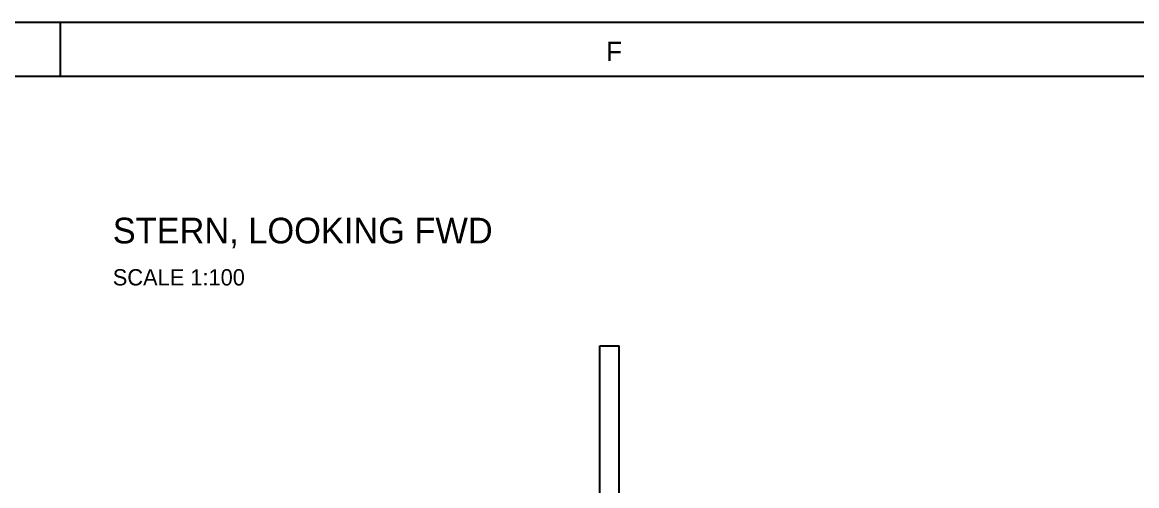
# Model space of a CAD drawing. Extents: x 5 to 836, y 5 to 589.
# Drawn here: x 519.6 to 622.8, y 546 to 589 of the extents above; entities that cross this region are included whole.
import ezdxf
from ezdxf.enums import TextEntityAlignment as Align

# ---------------------------------------------------------------- set-up
doc = ezdxf.new("R2010")
doc.units = 0
for name, color, linetype in [('DETAIL', 8, 'CONTINUOUS'), ('FRAME', 7, 'CONTINUOUS'), ('OUTLINE', 7, 'CONTINUOUS'), ('TEXT', 7, 'CONTINUOUS'), ('THIN', 7, 'CONTINUOUS')]:
    doc.layers.add(name, color=color, linetype=linetype)

msp = doc.modelspace()

# ---------------------------------------------------------------- linework, layer by layer
at = {"layer": 'DETAIL'}
msp.add_line((573.1, 559), (574.9, 559), dxfattribs=at)
at = {"layer": 'FRAME'}
msp.add_line((10, 584), (831, 584), dxfattribs=at)
at = {"layer": 'OUTLINE'}
for p, q in [((573.1, 536.84), (573.1, 559)), ((574.9, 536.84), (574.9, 559))]:
    msp.add_line(p, q, dxfattribs=at)
at = {"layer": 'THIN'}
for p, q in [((5, 589), (836, 589)), ((523.13, 589), (523.13, 584))]:
    msp.add_line(p, q, dxfattribs=at)

# ---------------------------------------------------------------- texts
at = {"layer": 'TEXT'}
msp.add_text('F', height=1.8, dxfattribs=at).set_placement((574.44, 585.4), align=Align.CENTER)
for s, height, p in [('STERN, LOOKING FWD', 2.38, (528, 568.5)), ('SCALE 1:100', 1.51, (528, 564.6))]:
    msp.add_text(s, height=height, dxfattribs=at).set_placement(p)

doc.saveas('drawing.dxf')
